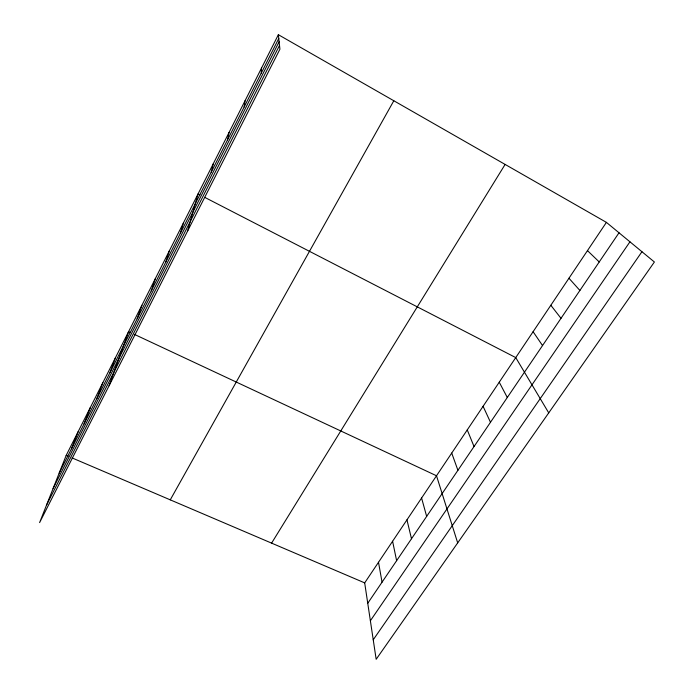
<?xml version="1.0" encoding="UTF-8"?>
<svg xmlns="http://www.w3.org/2000/svg" width="694" height="694" viewBox="0 0 694 694"><rect width="100%" height="100%" fill="white"/><g stroke="black" fill="none" stroke-linecap="round" stroke-linejoin="round"><path stroke-width="1.04" d="M261.23 73.182L261.517 68.099M244.132 107.023L245.077 100.699M227.459 140.032L229.029 132.511M211.193 172.225L213.362 163.584M187.597 231.067L198.059 193.921L199.959 194.901M180.284 233.41L183.546 222.705M165.588 262.497L169.353 250.846M151.223 290.925L155.465 278.381M137.186 318.719L141.888 305.308M109.088 385.725L128.59 331.663L130.489 332.556M110.034 372.47L115.577 357.462M96.9 398.46L102.842 382.715M84.043 423.904L90.367 407.447M71.465 448.801L78.153 431.677M278.363 34.7L66.182 455.403L39.61 522.599L279.916 49.196L278.363 34.7L606.409 222.375L654.39 261.994L376.165 659.3L364.688 582.882L606.409 222.375M59.155 473.178L278.771 38.465M53.082 488.524L279.118 41.761M46.446 505.301L279.509 45.396M170.264 499.854L393.819 100.751M271.597 543.124L505.119 164.426M367.751 603.251L619.013 232.785M370.379 620.748L629.944 241.816M373.233 639.781L641.95 251.722M66.182 455.403L68.151 456.244M72.089 457.927L364.688 582.882M134.289 334.326L436.509 475.763L457.684 542.899M204.713 197.348L515.746 357.592L548.728 412.878M587.471 250.621L599.226 261.95M568.95 278.242L579.898 290.456M550.828 305.273L561.004 318.312M533.096 331.715L542.526 345.551M499.246 382.194L507.297 397.497M483.085 406.294L490.493 422.273M467.253 429.916L474.037 446.537M451.725 453.069L457.919 470.298M421.588 498.023L426.654 516.397M406.953 519.849L411.49 538.752M392.596 541.259L396.621 560.674M378.508 562.261L382.047 582.171"/></g></svg>
